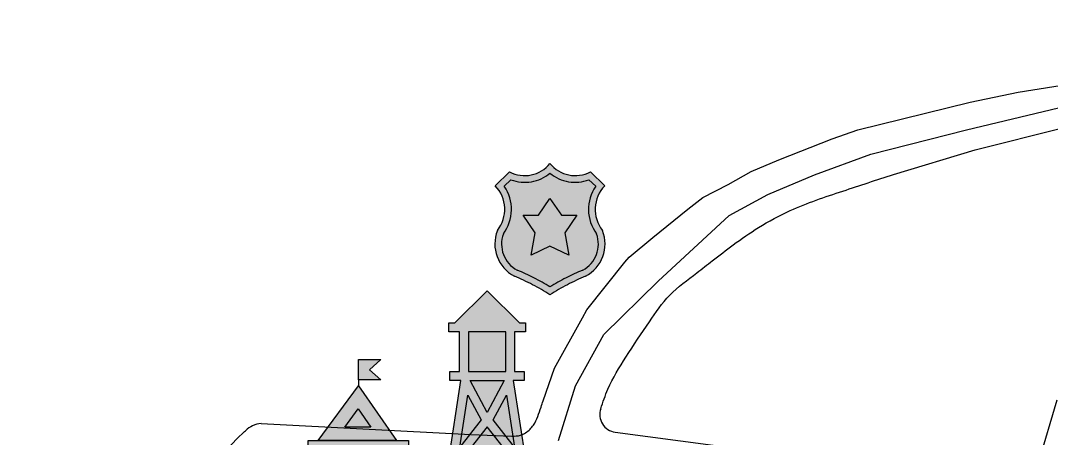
# Model space of a CAD drawing. Header units: metres. Extents: x 125.25 to 127.94, y 109.47 to 110.92.
# Drawn here: x 125.3455 to 125.4898, y 109.8706 to 109.9291 of the extents above; entities that cross this region are included whole.
import ezdxf

# ---------------------------------------------------------------- set-up
doc = ezdxf.new("R2010")
doc.units = ezdxf.units.M
doc.linetypes.add('DASHED2', pattern=[0.375, 0.25, -0.125])
doc.linetypes.add('DASHEDX2', pattern=[38.099999999999994, 25.4, -12.7])
pattern_1 = [(0, (0, 0), (0, 6.985), [5.08, -1.905]), (90, (0, 0), (-6.985, 4.277078946022131e-16), [5.08, -1.905])]
pattern_2 = [(0, (-128.0423180496289, -109.9879307007903), (0, 6.985), [5.08, -1.905]), (90, (-128.0423180496289, -109.9879307007903), (-6.985, 4.277078946022131e-16), [5.08, -1.905])]

# ---------------------------------------------------------------- blocks, each defined once
blk = doc.blocks.new('A$C7F8862DF')
at = {"linetype": 'DASHEDX2', "true_color": 0xf53d00, "transparency": 33554687}
h = blk.add_hatch(dxfattribs=at)
h.set_pattern_fill('ANGLE', color=20)
h.set_pattern_definition(pattern_1)
h.paths.add_polyline_path([(0.0037499999999641, 0.01110162074805032), (0.003749999999996589, 0.01260162074805748), (0.005418250573271166, 0.01260162074805748), (0.004584125286640983, 0.0118516207480468), (0.005418250573271166, 0.01110162074805032)])
h.paths.add_polyline_path([(0.001499999999978741, 0.0007500000000248974), (0.001499999999978741, 0.005805751500375322), (0.006000000000014438, 0.005805751500375322), (0.005999999999957595, 0.0007500000000248974)])
edge = h.paths.add_edge_path()
edge.add_arc((0.00374999999999659, 0.003275437618755428), 0.001236848067962357, 90.00000000000004, 180)
edge.add_line((0.002513151932034233, 0.003275437618755428), (0.002513151932029448, 0.0007500000000201356))
edge.add_line((0.002513151932029448, 0.0007500000000201355), (0.00498684806796373, 0.0007500000000248218))
edge.add_line((0.00498684806796373, 0.0007500000000248218), (0.004986848067958946, 0.003275437618755428))
edge.add_arc((0.003749999999996589, 0.003275437618755427), 0.001236848067962357, 4.017968591707413e-14, 90)
h.paths.add_polyline_path([(0.002727219116451872, 0.007555751500386008), (0.003729008227845009, 0.008917379114293123), (0.004680350670044931, 0.007555751500386008)], flags=16)
h.paths.add_polyline_path([(0.0007499999999822649, 0.006555751500386009), (0.003749999999996589, 0.01063333908372499), (0.006598930273000292, 0.006555751500386009)])
at = {"linetype": 'DASHEDX2', "transparency": 33554687}
h = blk.add_hatch(color=20, dxfattribs=at)
h.dxf.hatch_style = 1
h.paths.add_polyline_path([(0.0007499999999822649, 0.006555751500386009), (0.003749999999996589, 0.01063333908372499), (0.006598930273000292, 0.006555751500386009)])
h.paths.add_polyline_path([(0.002727219116451872, 0.007555751500386008), (0.003729008227845009, 0.008917379114293123), (0.004680350670044931, 0.007555751500386008)], flags=16)
h.paths.add_polyline_path([(0.0037499999999641, 0.01110162074805032), (0.003749999999996589, 0.01260162074805748), (0.005418250573271166, 0.01260162074805748), (0.004584125286640983, 0.0118516207480468), (0.005418250573271166, 0.01110162074805032)])
h.paths.add_polyline_path([(0.001499999999978741, 0.0007500000000248974), (0.001499999999978741, 0.005805751500375322), (0.006000000000014438, 0.005805751500375322), (0.005999999999957595, 0.0007500000000248974)])
edge = h.paths.add_edge_path()
edge.add_arc((0.00374999999999659, 0.003275437618755428), 0.001236848067962357, 90.00000000000004, 180)
edge.add_line((0.002513151932034233, 0.003275437618755428), (0.002513151932029448, 0.0007500000000201356))
edge.add_line((0.002513151932029448, 0.0007500000000201355), (0.00498684806796373, 0.0007500000000248218))
edge.add_line((0.00498684806796373, 0.0007500000000248218), (0.004986848067958946, 0.003275437618755428))
edge.add_arc((0.003749999999996589, 0.003275437618755427), 0.001236848067962357, 4.017968591707413e-14, 90)
h = blk.add_hatch(dxfattribs=at)
h.set_pattern_fill('ANGLE', color=20)
h.set_pattern_definition(pattern_1)
h.paths.add_polyline_path([(0.0037499999999641, 0.01110162074805032), (0.003749999999996589, 0.01260162074805748), (0.005418250573271166, 0.01260162074805748), (0.004584125286640983, 0.0118516207480468), (0.005418250573271166, 0.01110162074805032)])
at = {"linetype": 'DASHEDX2', "true_color": 0xeb7500, "transparency": 33554687}
h = blk.add_hatch(dxfattribs=at)
h.set_pattern_fill('ANGLE', color=30)
h.set_pattern_definition(pattern_1)
h.paths.add_polyline_path([(0.0037499999999641, 0.01110162074805032), (0.003749999999996589, 0.01260162074805748), (0.005418250573271166, 0.01260162074805748), (0.004584125286640983, 0.0118516207480468), (0.005418250573271166, 0.01110162074805032)])
at = {"linetype": 'DASHEDX2', "transparency": 33554687}
h = blk.add_hatch(dxfattribs=at)
h.set_pattern_fill('ANGLE', color=20)
h.set_pattern_definition(pattern_1)
h.paths.add_polyline_path([(0.0037499999999641, 0.01110162074805032), (0.003749999999996589, 0.01260162074805748), (0.005418250573271166, 0.01260162074805748), (0.004584125286640983, 0.0118516207480468), (0.005418250573271166, 0.01110162074805032)])
at = {"linetype": 'DASHEDX2', "true_color": 0xffffff, "transparency": 33554687}
h = blk.add_hatch(dxfattribs=at)
h.set_pattern_fill('ANGLE')
h.set_pattern_definition(pattern_1)
h.paths.add_polyline_path([(0.0007499999999822649, 0.006555751500386009), (0.003749999999996589, 0.01063333908372499), (0.006598930273000292, 0.006555751500386009)])
at = {"linetype": 'DASHEDX2', "transparency": 33554687}
h = blk.add_hatch(dxfattribs=at)
h.set_pattern_fill('ANGLE', color=20)
h.set_pattern_definition(pattern_1)
h.paths.add_polyline_path([(0.0007499999999822649, 0.006555751500386009), (0.003749999999996589, 0.01063333908372499), (0.006598930273000292, 0.006555751500386009)])
h.paths.add_polyline_path([(0.002727219116451872, 0.007555751500386008), (0.003729008227845009, 0.008917379114293123), (0.004680350670044931, 0.007555751500386008)], flags=16)
at = {"linetype": 'DASHEDX2', "true_color": 0xffffff, "transparency": 33554687}
h = blk.add_hatch(dxfattribs=at)
h.set_pattern_fill('ANGLE')
h.set_pattern_definition(pattern_1)
h.paths.add_polyline_path([(0.002727219116451872, 0.007555751500386008), (0.003729008227845009, 0.008917379114293123), (0.004680350670044931, 0.007555751500386008)])
h.paths.add_polyline_path([(0.0007499999999964757, 0.0007500000000533191), (0.000749999999968054, 0.005805751500375322), (-1.4210854715202e-14, 0.005805751500375322), (0, 0.006555751500386009), (0.007499999999993179, 0.006555751500386009), (0.007499999999993179, 0.005805751500375322), (0.006749999999968281, 0.005805751500375322), (0.00674999999993986, 0.0007500000000248974), (0.005999999999957595, 0.0007499999999615132), (0.001499999999978741, 0.0007500000000121076)])
edge = h.paths.add_edge_path(flags=16)
edge.add_arc((0.00374999999999659, 0.003275437618755428), 0.001236848067962357, 90.00000000000004, 180)
edge.add_line((0.002513151932034233, 0.003275437618755428), (0.002513151932029448, 0.0007500000000201356))
edge.add_line((0.002513151932029448, 0.0007500000000201355), (0.00498684806796373, 0.0007500000000248218))
edge.add_line((0.00498684806796373, 0.0007500000000248218), (0.004986848067958946, 0.003275437618755428))
edge.add_arc((0.003749999999996589, 0.003275437618755427), 0.001236848067962357, 4.017968591707413e-14, 90)
h.paths.add_polyline_path([(0.001499999999978741, 0.0007500000000248974), (0.001499999999978741, 0.005805751500375322), (0.006000000000014438, 0.005805751500375322), (0.005999999999957595, 0.0007500000000248974)], flags=16)
h.paths.add_polyline_path([(0, 0), (0, 0.0007500000000106866), (0.007499999999993179, 0.0007500000000248974), (0.007499999999993179, 0)])
h = blk.add_hatch(color=7, dxfattribs=at)
h.dxf.hatch_style = 1
edge = h.paths.add_edge_path()
edge.add_arc((0.00374999999999659, 0.003275437618755428), 0.001236848067962357, 90.00000000000004, 180)
edge.add_line((0.002513151932034233, 0.003275437618755428), (0.002513151932029448, 0.0007500000000201356))
edge.add_line((0.002513151932029448, 0.0007500000000201355), (0.00498684806796373, 0.0007500000000248218))
edge.add_line((0.00498684806796373, 0.0007500000000248218), (0.004986848067958946, 0.003275437618755428))
edge.add_arc((0.003749999999996589, 0.003275437618755427), 0.001236848067962357, 4.017968591707413e-14, 90)
h.paths.add_polyline_path([(0.002727219116451872, 0.007555751500386008), (0.003729008227845009, 0.008917379114293123), (0.004680350670044931, 0.007555751500386008)])
at = {"linetype": 'DASHEDX2', "transparency": 33554687}
h = blk.add_hatch(dxfattribs=at)
h.set_pattern_fill('ANGLE', color=20)
h.set_pattern_definition(pattern_1)
h.paths.add_polyline_path([(0.002727219116451872, 0.007555751500386008), (0.003729008227845009, 0.008917379114293123), (0.004680350670044931, 0.007555751500386008)])
at = {"linetype": 'DASHEDX2', "true_color": 0xffffff, "transparency": 33554687}
h = blk.add_hatch(dxfattribs=at)
h.set_pattern_fill('ANGLE')
h.set_pattern_definition(pattern_1)
h.paths.add_polyline_path([(0.002727219116451872, 0.007555751500386008), (0.003729008227845009, 0.008917379114293123), (0.004680350670044931, 0.007555751500386008)])
h = blk.add_hatch(dxfattribs=at)
h.set_pattern_fill('ANGLE')
h.set_pattern_definition(pattern_1)
h.paths.add_polyline_path([(0.0007499999999964757, 0.0007500000000533191), (0.000749999999968054, 0.005805751500375322), (-1.4210854715202e-14, 0.005805751500375322), (0, 0.006555751500386009), (0.007499999999993179, 0.006555751500386009), (0.007499999999993179, 0.005805751500375322), (0.006749999999968281, 0.005805751500375322), (0.00674999999993986, 0.0007500000000248974), (0.005999999999957595, 0.0007499999999615132), (0.001499999999978741, 0.0007500000000121076)])
h = blk.add_hatch(dxfattribs=at)
h.set_pattern_fill('ANGLE')
h.set_pattern_definition(pattern_1)
edge = h.paths.add_edge_path(flags=16)
edge.add_arc((0.00374999999999659, 0.003275437618755428), 0.001236848067962357, 90.00000000000004, 180)
edge.add_line((0.002513151932034233, 0.003275437618755428), (0.002513151932029448, 0.0007500000000201356))
edge.add_line((0.002513151932029448, 0.0007500000000201355), (0.00498684806796373, 0.0007500000000248218))
edge.add_line((0.00498684806796373, 0.0007500000000248218), (0.004986848067958946, 0.003275437618755428))
edge.add_arc((0.003749999999996589, 0.003275437618755427), 0.001236848067962357, 4.017968591707413e-14, 90)
h.paths.add_polyline_path([(0.0007499999999964757, 0.0007500000000533191), (0.000749999999968054, 0.005805751500375322), (-1.4210854715202e-14, 0.005805751500375322), (0, 0.006555751500386009), (0.007499999999993179, 0.006555751500386009), (0.007499999999993179, 0.005805751500375322), (0.006749999999968281, 0.005805751500375322), (0.00674999999993986, 0.0007500000000248974), (0.005999999999957595, 0.0007499999999615132), (0.001499999999978741, 0.0007500000000121076)])
h.paths.add_polyline_path([(0.001499999999978741, 0.0007500000000248974), (0.001499999999978741, 0.005805751500375322), (0.006000000000014438, 0.005805751500375322), (0.005999999999957595, 0.0007500000000248974)], flags=16)
h.paths.add_polyline_path([(0, 0), (0, 0.0007500000000106866), (0.007499999999993179, 0.0007500000000248974), (0.007499999999993179, 0)])
h = blk.add_hatch(color=7, dxfattribs=at)
h.dxf.hatch_style = 1
h.paths.add_polyline_path([(0.0007499999999964757, 0.0007500000000533191), (0.000749999999968054, 0.005805751500375322), (-1.4210854715202e-14, 0.005805751500375322), (0, 0.006555751500386009), (0.007499999999993179, 0.006555751500386009), (0.007499999999993179, 0.005805751500375322), (0.006749999999968281, 0.005805751500375322), (0.00674999999993986, 0.0007500000000248974), (0.005999999999957595, 0.0007499999999615132), (0.001499999999978741, 0.0007500000000121076)])
h.paths.add_polyline_path([(0, 0), (0, 0.0007500000000106866), (0.007499999999993179, 0.0007500000000248974), (0.007499999999993179, 0)])
h.paths.add_polyline_path([(0.001499999999978741, 0.0007500000000248974), (0.001499999999978741, 0.005805751500375322), (0.006000000000014438, 0.005805751500375322), (0.005999999999957595, 0.0007500000000248974)], flags=16)
h = blk.add_hatch(dxfattribs=at)
h.set_pattern_fill('ANGLE')
h.set_pattern_definition(pattern_1)
h.paths.add_polyline_path([(0, 0), (0, 0.0007500000000106866), (0.007499999999993179, 0.0007500000000248974), (0.007499999999993179, 0)])
edge = h.paths.add_edge_path()
edge.add_arc((0.00374999999999659, 0.003275437618755428), 0.001236848067962357, 90.00000000000004, 180)
edge.add_line((0.002513151932034233, 0.003275437618755428), (0.002513151932029448, 0.0007500000000201356))
edge.add_line((0.002513151932029448, 0.0007500000000201355), (0.00498684806796373, 0.0007500000000248218))
edge.add_line((0.00498684806796373, 0.0007500000000248218), (0.004986848067958946, 0.003275437618755428))
edge.add_arc((0.003749999999996589, 0.003275437618755427), 0.001236848067962357, 4.017968591707413e-14, 90)
edge = h.paths.add_edge_path()
edge.add_line((0.001499999999978741, 0.005805751500375322), (0.006000000000014438, 0.005805751500375322))
at = {"linetype": 'DASHEDX2', "transparency": 33554687}
h = blk.add_hatch(dxfattribs=at)
h.set_pattern_fill('ANGLE', color=20)
h.set_pattern_definition(pattern_1)
h.paths.add_polyline_path([(0.001499999999978741, 0.0007500000000248974), (0.001499999999978741, 0.005805751500375322), (0.006000000000014438, 0.005805751500375322), (0.005999999999957595, 0.0007500000000248974)])
at = {"linetype": 'DASHEDX2', "true_color": 0xeb7500, "transparency": 33554687}
h = blk.add_hatch(dxfattribs=at)
h.set_pattern_fill('ANGLE', color=30)
h.set_pattern_definition(pattern_1)
h.paths.add_polyline_path([(0.001499999999978741, 0.0007500000000248974), (0.001499999999978741, 0.005805751500375322), (0.006000000000014438, 0.005805751500375322), (0.005999999999957595, 0.0007500000000248974)])
at = {"linetype": 'DASHEDX2', "transparency": 33554687}
h = blk.add_hatch(dxfattribs=at)
h.set_pattern_fill('ANGLE', color=20)
h.set_pattern_definition(pattern_1)
h.paths.add_polyline_path([(0.001499999999978741, 0.0007500000000248974), (0.001499999999978741, 0.005805751500375322), (0.006000000000014438, 0.005805751500375322), (0.005999999999957595, 0.0007500000000248974)])
edge = h.paths.add_edge_path()
edge.add_arc((0.00374999999999659, 0.003275437618755428), 0.001236848067962357, 90.00000000000004, 180)
edge.add_line((0.002513151932034233, 0.003275437618755428), (0.002513151932029448, 0.0007500000000201356))
edge.add_line((0.002513151932029448, 0.0007500000000201355), (0.00498684806796373, 0.0007500000000248218))
edge.add_line((0.00498684806796373, 0.0007500000000248218), (0.004986848067958946, 0.003275437618755428))
edge.add_arc((0.003749999999996589, 0.003275437618755427), 0.001236848067962357, 4.017968591707413e-14, 90)
at = {"color": 18, "linetype": 'DASHEDX2', "true_color": 0x000000}
blk.add_line((0.0037499999999641, 0.01110162074805032), (0.003749999999996589, 0.01063333908372499), dxfattribs=at)
at = {"color": 18, "true_color": 0x000000}
for points in [[(0.0037499999999641, 0.01110162074805032), (0.003749999999996589, 0.01260162074805748), (0.005418250573271166, 0.01260162074805748), (0.004584125286640983, 0.0118516207480468), (0.005418250573271166, 0.01110162074805032)], [(0.0007499999999822649, 0.006555751500386009), (0.003749999999996589, 0.01063333908372499), (0.006598930273000292, 0.006555751500386009)], [(0.002727219116451872, 0.007555751500386008), (0.003729008227845009, 0.008917379114293123), (0.004680350670044931, 0.007555751500386008)], [(0.0007499999999964757, 0.0007500000000533191), (0.000749999999968054, 0.005805751500375322), (-1.4210854715202e-14, 0.005805751500375322), (0, 0.006555751500386009), (0.007499999999993179, 0.006555751500386009), (0.007499999999993179, 0.005805751500375322), (0.006749999999968281, 0.005805751500375322), (0.00674999999993986, 0.0007500000000248974), (0.005999999999957595, 0.0007499999999615132), (0.001499999999978741, 0.0007500000000121076)], [(0.001499999999978741, 0.0007500000000248974), (0.001499999999978741, 0.005805751500375322), (0.006000000000014438, 0.005805751500375322), (0.005999999999957595, 0.0007500000000248974)], [(0, 0), (0, 0.0007500000000106866), (0.007499999999993179, 0.0007500000000248974), (0.007499999999993179, 0)]]:
    blk.add_lwpolyline(points, close=True, dxfattribs=at)
at = {"color": 18, "linetype": 'DASHEDX2', "true_color": 0x000000}
blk.add_lwpolyline([(0.003749999999996589, 0.004512285686717785, 0.4142135623730948), (0.002513151932034233, 0.003275437618755428), (0.002513151932029448, 0.0007500000000201355), (0.00498684806796373, 0.0007500000000248218), (0.004986848067958946, 0.003275437618755428, 0.4142135623730948)], format="xyb", close=True, dxfattribs=at)
blk = doc.blocks.new('A$C56430FAB')
at = {"linetype": 'DASHEDX2', "transparency": 33554687}
h = blk.add_hatch(dxfattribs=at)
h.set_pattern_fill('ANGLE', color=5)
h.set_pattern_definition(pattern_1)
h.paths.add_polyline_path([(0.002015567296098197, 0.04025865858996269), (0.01104399745372575, 0.04926702189254684), (0.02007242761135104, 0.04025865858996495), (0.0217756102971407, 0.04025865858996269), (0.0217756102971407, 0.03775865858996497), (0.01874633777660506, 0.03775865858997918), (0.01874633777663348, 0.02669373815201936), (0.02145790485008092, 0.02669373815201936), (0.02145790485008092, 0.02414622878869466), (0.01836426736861085, 0.02414622878869466), (0.0220879949074515, 0), (0.01955844148631058, 0), (0.01909651249991384, 0.002995343476001722), (0.01104399745372575, 0.002995343476015933), (0.002991482407546304, 0.002995343476001718), (0.002529553421140918, 0), (0, 0), (0.003723727538840649, 0.02414622878869466), (0.0006300900573705803, 0.02414622878869466), (0.0006300900573705803, 0.02669373815201936), (0.003341657130818021, 0.02669373815201936), (0.003341657130846442, 0.03775865858996898), (0.0003123846103108008, 0.03775865858996497), (0.0003123846103108008, 0.04025865858996269)])
h = blk.add_hatch(dxfattribs=at)
h.set_pattern_fill('ANGLE', color=5)
h.set_pattern_definition(pattern_1)
h.paths.add_polyline_path([(0.002015567296098197, 0.04025865858996269), (0.01104399745372575, 0.04926702189254684), (0.02007242761135104, 0.04025865858996495), (0.0217756102971407, 0.04025865858996269), (0.0217756102971407, 0.03775865858996497), (0.01874633777660506, 0.03775865858997918), (0.01874633777663348, 0.02669373815201936), (0.02145790485008092, 0.02669373815201936), (0.02145790485008092, 0.02414622878869466), (0.01836426736861085, 0.02414622878869466), (0.0220879949074515, 0), (0.01955844148631058, 0), (0.01909651249991384, 0.002995343476001722), (0.01104399745372575, 0.002995343476015933), (0.002991482407546304, 0.002995343476001718), (0.002529553421140918, 0), (0, 0), (0.003723727538840649, 0.02414622878869466), (0.0006300900573705803, 0.02414622878869466), (0.0006300900573705803, 0.02669373815201936), (0.003341657130818021, 0.02669373815201936), (0.003341657130846442, 0.03775865858996898), (0.0003123846103108008, 0.03775865858996497), (0.0003123846103108008, 0.04025865858996269)])
h.paths.add_polyline_path([(0.005841657130815747, 0.02669373815201936), (0.01104399745372575, 0.02669373815201936), (0.01624633777663576, 0.02669373815201936), (0.01624633777663575, 0.03775865858997229), (0.01104399745372575, 0.03775865858997918), (0.00584165713081575, 0.03775865858997229)], flags=16)
h.paths.add_polyline_path([(0.01646811103091956, 0.02003901344290485), (0.01871097325366122, 0.005495343475985237), (0.01273238490196604, 0.01307653299075184)], flags=16)
h.paths.add_polyline_path([(0.006560870465686078, 0.005495343475997039), (0.01104399745372575, 0.005495343476013659), (0.01552712444177473, 0.005495343475985237), (0.01104399745372575, 0.01118020306418543)], flags=16)
h.paths.add_polyline_path([(0.00337702165380121, 0.005495343475999098), (0.005619883876505583, 0.020039013442954), (0.00935561000548546, 0.01307653299075184)], flags=16)
h.paths.add_polyline_path([(0.01583471394746994, 0.02414622878869466), (0.01104399745372575, 0.01521750414759993), (0.006253280959981566, 0.02414622878869466), (0.01104399745372575, 0.02414622878869466)], flags=16)
h = blk.add_hatch(color=5, dxfattribs=at)
h.dxf.hatch_style = 1
h.paths.add_polyline_path([(0.002015567296098197, 0.04025865858996269), (0.01104399745372575, 0.04926702189254684), (0.02007242761135104, 0.04025865858996495), (0.0217756102971407, 0.04025865858996269), (0.0217756102971407, 0.03775865858996497), (0.01874633777660506, 0.03775865858997918), (0.01874633777663348, 0.02669373815201936), (0.02145790485008092, 0.02669373815201936), (0.02145790485008092, 0.02414622878869466), (0.01836426736861085, 0.02414622878869466), (0.0220879949074515, 0), (0.01955844148631058, 0), (0.01909651249991384, 0.002995343476001722), (0.01104399745372575, 0.002995343476015933), (0.002991482407546304, 0.002995343476001718), (0.002529553421140918, 0), (0, 0), (0.003723727538840649, 0.02414622878869466), (0.0006300900573705803, 0.02414622878869466), (0.0006300900573705803, 0.02669373815201936), (0.003341657130818021, 0.02669373815201936), (0.003341657130846442, 0.03775865858996898), (0.0003123846103108008, 0.03775865858996497), (0.0003123846103108008, 0.04025865858996269)])
h.paths.add_polyline_path([(0.005841657130815747, 0.02669373815201936), (0.01104399745372575, 0.02669373815201936), (0.01624633777663576, 0.02669373815201936), (0.01624633777663575, 0.03775865858997229), (0.01104399745372575, 0.03775865858997918), (0.00584165713081575, 0.03775865858997229)], flags=16)
h.paths.add_polyline_path([(0.01646811103091956, 0.02003901344290485), (0.01871097325366122, 0.005495343475985237), (0.01273238490196604, 0.01307653299075184)], flags=16)
h.paths.add_polyline_path([(0.006560870465686078, 0.005495343475997039), (0.01104399745372575, 0.005495343476013659), (0.01552712444177473, 0.005495343475985237), (0.01104399745372575, 0.01118020306418543)], flags=16)
h.paths.add_polyline_path([(0.00337702165380121, 0.005495343475999098), (0.005619883876505583, 0.020039013442954), (0.00935561000548546, 0.01307653299075184)], flags=16)
h.paths.add_polyline_path([(0.01583471394746994, 0.02414622878869466), (0.01104399745372575, 0.01521750414759993), (0.006253280959981566, 0.02414622878869466), (0.01104399745372575, 0.02414622878869466)], flags=16)
at = {"linetype": 'DASHEDX2', "true_color": 0xffffff, "transparency": 33554687}
h = blk.add_hatch(dxfattribs=at)
h.set_pattern_fill('ANGLE')
h.set_pattern_definition(pattern_1)
h.paths.add_polyline_path([(0.005841657130815747, 0.02669373815201936), (0.01104399745372575, 0.02669373815201936), (0.01624633777663576, 0.02669373815201936), (0.01624633777663575, 0.03775865858997229), (0.01104399745372575, 0.03775865858997918), (0.00584165713081575, 0.03775865858997229)])
h.paths.add_polyline_path([(0.01646811103091956, 0.02003901344290485), (0.01871097325366122, 0.005495343475985237), (0.01273238490196604, 0.01307653299075184)])
h.paths.add_polyline_path([(0.006560870465686078, 0.005495343475997039), (0.01104399745372575, 0.005495343476013659), (0.01552712444177473, 0.005495343475985237), (0.01104399745372575, 0.01118020306418543)])
h.paths.add_polyline_path([(0.00337702165380121, 0.005495343475999098), (0.005619883876505583, 0.020039013442954), (0.00935561000548546, 0.01307653299075184)])
h.paths.add_polyline_path([(0.01583471394746994, 0.02414622878869466), (0.01104399745372575, 0.01521750414759993), (0.006253280959981566, 0.02414622878869466), (0.01104399745372575, 0.02414622878869466)])
h = blk.add_hatch(dxfattribs=at)
h.set_pattern_fill('ANGLE')
h.set_pattern_definition(pattern_1)
h.paths.add_polyline_path([(0.005841657130815747, 0.02669373815201936), (0.01104399745372575, 0.02669373815201936), (0.01624633777663576, 0.02669373815201936), (0.01624633777663575, 0.03775865858997229), (0.01104399745372575, 0.03775865858997918), (0.00584165713081575, 0.03775865858997229)])
h.paths.add_polyline_path([(0.01646811103091956, 0.02003901344290485), (0.01871097325366122, 0.005495343475985237), (0.01273238490196604, 0.01307653299075184)])
h.paths.add_polyline_path([(0.006560870465686078, 0.005495343475997039), (0.01104399745372575, 0.005495343476013659), (0.01552712444177473, 0.005495343475985237), (0.01104399745372575, 0.01118020306418543)])
h.paths.add_polyline_path([(0.00337702165380121, 0.005495343475999098), (0.005619883876505583, 0.020039013442954), (0.00935561000548546, 0.01307653299075184)])
h.paths.add_polyline_path([(0.01583471394746994, 0.02414622878869466), (0.01104399745372575, 0.01521750414759993), (0.006253280959981566, 0.02414622878869466), (0.01104399745372575, 0.02414622878869466)])
h = blk.add_hatch(color=7, dxfattribs=at)
h.dxf.hatch_style = 1
h.paths.add_polyline_path([(0.005841657130815747, 0.02669373815201936), (0.01104399745372575, 0.02669373815201936), (0.01624633777663576, 0.02669373815201936), (0.01624633777663575, 0.03775865858997229), (0.01104399745372575, 0.03775865858997918), (0.00584165713081575, 0.03775865858997229)])
h.paths.add_polyline_path([(0.01646811103091956, 0.02003901344290485), (0.01871097325366122, 0.005495343475985237), (0.01273238490196604, 0.01307653299075184)])
h.paths.add_polyline_path([(0.006560870465686078, 0.005495343475997039), (0.01104399745372575, 0.005495343476013659), (0.01552712444177473, 0.005495343475985237), (0.01104399745372575, 0.01118020306418543)])
h.paths.add_polyline_path([(0.00337702165380121, 0.005495343475999098), (0.005619883876505583, 0.020039013442954), (0.00935561000548546, 0.01307653299075184)])
h.paths.add_polyline_path([(0.01583471394746994, 0.02414622878869466), (0.01104399745372575, 0.01521750414759993), (0.006253280959981566, 0.02414622878869466), (0.01104399745372575, 0.02414622878869466)])
at = {"color": 18, "linetype": 'DASHEDX2', "true_color": 0x000000}
for points in [[(0.002015567296098197, 0.04025865858996269), (0.01104399745372575, 0.04926702189254684), (0.02007242761135104, 0.04025865858996495), (0.0217756102971407, 0.04025865858996269), (0.0217756102971407, 0.03775865858996497), (0.01874633777660506, 0.03775865858997918), (0.01874633777663348, 0.02669373815201936), (0.02145790485008092, 0.02669373815201936), (0.02145790485008092, 0.02414622878869466), (0.01836426736861085, 0.02414622878869466), (0.0220879949074515, 0), (0.01955844148631058, 0), (0.01909651249991384, 0.002995343476001722), (0.01104399745372575, 0.002995343476015933), (0.002991482407546304, 0.002995343476001718), (0.002529553421140918, 0), (0, 0), (0.003723727538840649, 0.02414622878869466), (0.0006300900573705803, 0.02414622878869466), (0.0006300900573705803, 0.02669373815201936), (0.003341657130818021, 0.02669373815201936), (0.003341657130846442, 0.03775865858996898), (0.0003123846103108008, 0.03775865858996497), (0.0003123846103108008, 0.04025865858996269)], [(0.005841657130815747, 0.02669373815201936), (0.01104399745372575, 0.02669373815201936), (0.01624633777663576, 0.02669373815201936), (0.01624633777663575, 0.03775865858997229), (0.01104399745372575, 0.03775865858997918), (0.00584165713081575, 0.03775865858997229)], [(0.01583471394746994, 0.02414622878869466), (0.01104399745372575, 0.01521750414759993), (0.006253280959981566, 0.02414622878869466), (0.01104399745372575, 0.02414622878869466)], [(0.00337702165380121, 0.005495343475999098), (0.005619883876505583, 0.020039013442954), (0.00935561000548546, 0.01307653299075184)], [(0.01646811103091956, 0.02003901344290485), (0.01871097325365243, 0.005495343475985237), (0.01871097325366122, 0.005495343475985237), (0.01273238490196604, 0.01307653299075184)], [(0.006560870465686078, 0.005495343475997039), (0.01104399745372575, 0.005495343476013659), (0.01552712444177473, 0.005495343475985237), (0.01104399745372575, 0.01118020306418543)]]:
    blk.add_lwpolyline(points, close=True, dxfattribs=at)
blk = doc.blocks.new('A$C6D4D40FA')
at = {"linetype": 'DASHEDX2', "true_color": 0x000000, "transparency": 33554687}
h = blk.add_hatch(dxfattribs=at)
h.set_pattern_fill('ANGLE', color=18)
h.set_pattern_definition(pattern_1)
edge = h.paths.add_edge_path()
edge.add_arc((0.0111702626784692, 0.05651646010767983), 0.01203900365993764, 241.84390929918442, 321.461919638302, ccw=False)
edge.add_line((0.005489355071546242, 0.04590208787539041), (0.0001382701620400439, 0.04068133168566135))
edge.add_arc((-0.008983421675310138, 0.03185737990505711), 0.01269123268252575, -38.28094466255288, 44.04948053276331, ccw=False)
edge.add_arc((0.01355931804024689, 0.01893521627134152), 0.01355971261241095, 158.0903931504418, 242.5068763699244)
edge.add_arc((-0.0259802396118242, -0.07335222524231123), 0.08688536257286007, 57.59075508718672, 67.47841812669998, ccw=False)
edge.add_arc((0.06715444369090832, -0.07335222524231123), 0.08688536257286007, 112.5215818733, 122.4092449128133, ccw=False)
edge.add_arc((0.02761488603883723, 0.01893521627134152), 0.01355971261241095, 297.4931236300757, 381.9096068495582)
edge.add_arc((0.05015762575439426, 0.03185737990505711), 0.01269123268252575, 135.9505194672367, 218.280944662553, ccw=False)
edge.add_line((0.04103593391704408, 0.04068133168566135), (0.03568484900753788, 0.04590208787539041))
edge.add_arc((0.03000394140061492, 0.05651646010767983), 0.01203900365993764, 218.538080361698, 298.1560907008156, ccw=False)
h = blk.add_hatch(dxfattribs=at)
h.set_pattern_fill('ANGLE', color=18)
h.set_pattern_definition(pattern_1)
edge = h.paths.add_edge_path(flags=16)
edge.add_arc((0.01117026267849055, 0.05651646010767047), 0.01453900365991684, 249.23201427472668, 310.3680361022112, ccw=False)
edge.add_line((0.006014956332819565, 0.04292214350456902), (0.003518833811824607, 0.04048681546881028))
edge.add_arc((-0.008983421675311583, 0.03185737990504351), 0.01519123268253204, -36.79483663115002, 34.61461385876498, ccw=False)
edge.add_arc((0.01355931806438329, 0.01893521620807422), 0.01105971256789891, 159.775410179667, 241.9771746281703)
edge.add_arc((-0.02598023968845019, -0.07335222520333093), 0.08938536257951002, 58.60247302729181, 67.40481105756407, ccw=False)
edge.add_arc((0.06715444368985443, -0.07335222524277976), 0.08938536257289108, 112.5951888763378, 121.39752691721961, ccw=False)
edge.add_arc((0.02761488603484388, 0.01893521626091458), 0.01105971261975169, 298.0228252284066, 380.2245879563536)
edge.add_arc((0.05015762575447965, 0.03185737990063937), 0.01519123268509485, 145.3853861277885, 216.7948378600259, ccw=False)
edge.add_line((0.03765537026725951, 0.04048681546879607), (0.03515924774626455, 0.04292214350455481))
edge.add_arc((0.03000394138441131, 0.0565164601104579), 0.01453900366827442, 229.6319638760054, 290.76798578098635, ccw=False)
edge = h.paths.add_edge_path()
edge.add_arc((0.0111702626784692, 0.05651646010767983), 0.01203900365993764, 241.84390929918442, 321.461919638302, ccw=False)
edge.add_line((0.005489355071546242, 0.04590208787539041), (0.0001382701620400439, 0.04068133168566135))
edge.add_arc((-0.008983421675310138, 0.03185737990505711), 0.01269123268252575, -38.28094466255288, 44.04948053276331, ccw=False)
edge.add_arc((0.01355931804024689, 0.01893521627134152), 0.01355971261241095, 158.0903931504418, 242.5068763699244)
edge.add_arc((-0.0259802396118242, -0.07335222524231123), 0.08688536257286007, 57.59075508718672, 67.47841812669998, ccw=False)
edge.add_arc((0.06715444369090832, -0.07335222524231123), 0.08688536257286007, 112.5215818733, 122.4092449128133, ccw=False)
edge.add_arc((0.02761488603883723, 0.01893521627134152), 0.01355971261241095, 297.4931236300757, 381.9096068495582)
edge.add_arc((0.05015762575439426, 0.03185737990505711), 0.01269123268252575, 135.9505194672367, 218.280944662553, ccw=False)
edge.add_line((0.04103593391704408, 0.04068133168566135), (0.03568484900753788, 0.04590208787539041))
edge.add_arc((0.03000394140061492, 0.05651646010767983), 0.01203900365993764, 218.538080361698, 298.1560907008156, ccw=False)
h = blk.add_hatch(dxfattribs=at)
h.set_pattern_fill('ANGLE', color=18)
h.set_pattern_definition(pattern_1)
edge = h.paths.add_edge_path()
edge.add_arc((0.0111702626784692, 0.05651646010767983), 0.01203900365993764, 241.84390929918442, 321.461919638302, ccw=False)
edge.add_line((0.005489355071546242, 0.04590208787539041), (0.0001382701620400439, 0.04068133168566135))
edge.add_arc((-0.008983421675310138, 0.03185737990505711), 0.01269123268252575, -38.28094466255288, 44.04948053276331, ccw=False)
edge.add_arc((0.01355931804024689, 0.01893521627134152), 0.01355971261241095, 158.0903931504418, 242.5068763699244)
edge.add_arc((-0.0259802396118242, -0.07335222524231123), 0.08688536257286007, 57.59075508718672, 67.47841812669998, ccw=False)
edge.add_arc((0.06715444369090832, -0.07335222524231123), 0.08688536257286007, 112.5215818733, 122.4092449128133, ccw=False)
edge.add_arc((0.02761488603883723, 0.01893521627134152), 0.01355971261241095, 297.4931236300757, 381.9096068495582)
edge.add_arc((0.05015762575439426, 0.03185737990505711), 0.01269123268252575, 135.9505194672367, 218.280944662553, ccw=False)
edge.add_line((0.04103593391704408, 0.04068133168566135), (0.03568484900753788, 0.04590208787539041))
edge.add_arc((0.03000394140061492, 0.05651646010767983), 0.01203900365993764, 218.538080361698, 298.1560907008156, ccw=False)
edge = h.paths.add_edge_path(flags=16)
edge.add_arc((0.01117026267849055, 0.05651646010767047), 0.01453900365991684, 249.23201427472668, 310.3680361022112, ccw=False)
edge.add_line((0.006014956332819565, 0.04292214350456902), (0.003518833811824607, 0.04048681546881028))
edge.add_arc((-0.008983421675311583, 0.03185737990504351), 0.01519123268253204, -36.79483663115002, 34.61461385876498, ccw=False)
edge.add_arc((0.01355931806438329, 0.01893521620807422), 0.01105971256789891, 159.775410179667, 241.9771746281703)
edge.add_arc((-0.02598023968845019, -0.07335222520333093), 0.08938536257951002, 58.60247302729181, 67.40481105756407, ccw=False)
edge.add_arc((0.06715444368985443, -0.07335222524277976), 0.08938536257289108, 112.5951888763378, 121.39752691721961, ccw=False)
edge.add_arc((0.02761488603484388, 0.01893521626091458), 0.01105971261975169, 298.0228252284066, 380.2245879563536)
edge.add_arc((0.05015762575447965, 0.03185737990063937), 0.01519123268509485, 145.3853861277885, 216.7948378600259, ccw=False)
edge.add_line((0.03765537026725951, 0.04048681546879607), (0.03515924774626455, 0.04292214350455481))
edge.add_arc((0.03000394138441131, 0.0565164601104579), 0.01453900366827442, 229.6319638760054, 290.76798578098635, ccw=False)
at = {"linetype": 'DASHEDX2', "transparency": 33554687}
h = blk.add_hatch(color=7, dxfattribs=at)
h.dxf.hatch_style = 1
edge = h.paths.add_edge_path()
edge.add_arc((0.0111702626784692, 0.05651646010767983), 0.01203900365993764, 241.84390929918442, 321.461919638302, ccw=False)
edge.add_line((0.005489355071546242, 0.04590208787539041), (0.0001382701620400439, 0.04068133168566135))
edge.add_arc((-0.008983421675310138, 0.03185737990505711), 0.01269123268252575, -38.28094466255288, 44.04948053276331, ccw=False)
edge.add_arc((0.01355931804024689, 0.01893521627134152), 0.01355971261241095, 158.0903931504418, 242.5068763699244)
edge.add_arc((-0.0259802396118242, -0.07335222524231123), 0.08688536257286007, 57.59075508718672, 67.47841812669998, ccw=False)
edge.add_arc((0.06715444369090832, -0.07335222524231123), 0.08688536257286007, 112.5215818733, 122.4092449128133, ccw=False)
edge.add_arc((0.02761488603883723, 0.01893521627134152), 0.01355971261241095, 297.4931236300757, 381.9096068495582)
edge.add_arc((0.05015762575439426, 0.03185737990505711), 0.01269123268252575, 135.9505194672367, 218.280944662553, ccw=False)
edge.add_line((0.04103593391704408, 0.04068133168566135), (0.03568484900753788, 0.04590208787539041))
edge.add_arc((0.03000394140061492, 0.05651646010767983), 0.01203900365993764, 218.538080361698, 298.1560907008156, ccw=False)
h.paths.add_polyline_path([(0.0249086175055595, 0.02973034047899148), (0.03063407355958248, 0.02973034047899148), (0.02612255680384123, 0.0230711520213589), (0.02761413524274303, 0.01483187814368137), (0.02058710203954206, 0.01814415037563322), (0.01356006883634109, 0.01483187814368137), (0.01505164727524289, 0.0230711520213589), (0.01054013051950164, 0.02973034047899148), (0.01626558657352462, 0.02973034047899148), (0.02058710203954206, 0.03592752747701411)], flags=0)
edge = h.paths.add_edge_path(flags=16)
edge.add_arc((0.01117026267849055, 0.05651646010767047), 0.01453900365991684, 249.23201427472668, 310.3680361022112, ccw=False)
edge.add_line((0.006014956332819565, 0.04292214350456902), (0.003518833811824607, 0.04048681546881028))
edge.add_arc((-0.008983421675311583, 0.03185737990504351), 0.01519123268253204, -36.79483663115002, 34.61461385876498, ccw=False)
edge.add_arc((0.01355931806438329, 0.01893521620807422), 0.01105971256789891, 159.775410179667, 241.9771746281703)
edge.add_arc((-0.02598023968845019, -0.07335222520333093), 0.08938536257951002, 58.60247302729181, 67.40481105756407, ccw=False)
edge.add_arc((0.06715444368985443, -0.07335222524277976), 0.08938536257289108, 112.5951888763378, 121.39752691721961, ccw=False)
edge.add_arc((0.02761488603484388, 0.01893521626091458), 0.01105971261975169, 298.0228252284066, 380.2245879563536)
edge.add_arc((0.05015762575447965, 0.03185737990063937), 0.01519123268509485, 145.3853861277885, 216.7948378600259, ccw=False)
edge.add_line((0.03765537026725951, 0.04048681546879607), (0.03515924774626455, 0.04292214350455481))
edge.add_arc((0.03000394138441131, 0.0565164601104579), 0.01453900366827442, 229.6319638760054, 290.76798578098635, ccw=False)
h = blk.add_hatch(dxfattribs=at)
h.set_pattern_fill('ANGLE', color=5)
h.set_pattern_definition(pattern_2)
edge = h.paths.add_edge_path()
edge.add_arc((0.01117026267849055, 0.05651646010767047), 0.01453900365991684, 249.23201427472668, 310.3680361022112, ccw=False)
edge.add_line((0.006014956332819565, 0.04292214350456902), (0.003518833811824607, 0.04048681546881028))
edge.add_arc((-0.008983421675311583, 0.03185737990504351), 0.01519123268253204, -36.79483663115002, 34.61461385876498, ccw=False)
edge.add_arc((0.01355931806438329, 0.01893521620807422), 0.01105971256789891, 159.775410179667, 241.9771746281703)
edge.add_arc((-0.02598023968845019, -0.07335222520333093), 0.08938536257951002, 58.60247302729181, 67.40481105756407, ccw=False)
edge.add_arc((0.06715444368985443, -0.07335222524277976), 0.08938536257289108, 112.5951888763378, 121.39752691721961, ccw=False)
edge.add_arc((0.02761488603484388, 0.01893521626091458), 0.01105971261975169, 298.0228252284066, 380.2245879563536)
edge.add_arc((0.05015762575447965, 0.03185737990063937), 0.01519123268509485, 145.3853861277885, 216.7948378600259, ccw=False)
edge.add_line((0.03765537026725951, 0.04048681546879607), (0.03515924774626455, 0.04292214350455481))
edge.add_arc((0.03000394138441131, 0.0565164601104579), 0.01453900366827442, 229.6319638760054, 290.76798578098635, ccw=False)
h = blk.add_hatch(dxfattribs=at)
h.set_pattern_fill('ANGLE', color=5)
h.set_pattern_definition(pattern_1)
edge = h.paths.add_edge_path()
edge.add_arc((0.01117026267849055, 0.05651646010767047), 0.01453900365991684, 249.23201427472668, 310.3680361022112, ccw=False)
edge.add_line((0.006014956332819565, 0.04292214350456902), (0.003518833811824607, 0.04048681546881028))
edge.add_arc((-0.008983421675311583, 0.03185737990504351), 0.01519123268253204, -36.79483663115002, 34.61461385876498, ccw=False)
edge.add_arc((0.01355931806438329, 0.01893521620807422), 0.01105971256789891, 159.775410179667, 241.9771746281703)
edge.add_arc((-0.02598023968845019, -0.07335222520333093), 0.08938536257951002, 58.60247302729181, 67.40481105756407, ccw=False)
edge.add_arc((0.06715444368985443, -0.07335222524277976), 0.08938536257289108, 112.5951888763378, 121.39752691721961, ccw=False)
edge.add_arc((0.02761488603484388, 0.01893521626091458), 0.01105971261975169, 298.0228252284066, 380.2245879563536)
edge.add_arc((0.05015762575447965, 0.03185737990063937), 0.01519123268509485, 145.3853861277885, 216.7948378600259, ccw=False)
edge.add_line((0.03765537026725951, 0.04048681546879607), (0.03515924774626455, 0.04292214350455481))
edge.add_arc((0.03000394138441131, 0.0565164601104579), 0.01453900366827442, 229.6319638760054, 290.76798578098635, ccw=False)
h = blk.add_hatch(dxfattribs=at)
h.set_pattern_fill('ANGLE', color=5)
h.set_pattern_definition(pattern_1)
edge = h.paths.add_edge_path()
edge.add_arc((0.01117026267849055, 0.05651646010767047), 0.01453900365991684, 249.23201427472668, 310.3680361022112, ccw=False)
edge.add_line((0.006014956332819565, 0.04292214350456902), (0.003518833811824607, 0.04048681546881028))
edge.add_arc((-0.008983421675311583, 0.03185737990504351), 0.01519123268253204, -36.79483663115002, 34.61461385876498, ccw=False)
edge.add_arc((0.01355931806438329, 0.01893521620807422), 0.01105971256789891, 159.775410179667, 241.9771746281703)
edge.add_arc((-0.02598023968845019, -0.07335222520333093), 0.08938536257951002, 58.60247302729181, 67.40481105756407, ccw=False)
edge.add_arc((0.06715444368985443, -0.07335222524277976), 0.08938536257289108, 112.5951888763378, 121.39752691721961, ccw=False)
edge.add_arc((0.02761488603484388, 0.01893521626091458), 0.01105971261975169, 298.0228252284066, 380.2245879563536)
edge.add_arc((0.05015762575447965, 0.03185737990063937), 0.01519123268509485, 145.3853861277885, 216.7948378600259, ccw=False)
edge.add_line((0.03765537026725951, 0.04048681546879607), (0.03515924774626455, 0.04292214350455481))
edge.add_arc((0.03000394138441131, 0.0565164601104579), 0.01453900366827442, 229.6319638760054, 290.76798578098635, ccw=False)
h = blk.add_hatch(dxfattribs=at)
h.set_pattern_fill('ANGLE', color=5)
h.set_pattern_definition(pattern_1)
edge = h.paths.add_edge_path()
edge.add_arc((0.01117026267849055, 0.05651646010767047), 0.01453900365991684, 249.23201427472668, 310.3680361022112, ccw=False)
edge.add_line((0.006014956332819565, 0.04292214350456902), (0.003518833811824607, 0.04048681546881028))
edge.add_arc((-0.008983421675311583, 0.03185737990504351), 0.01519123268253204, -36.79483663115002, 34.61461385876498, ccw=False)
edge.add_arc((0.01355931806438329, 0.01893521620807422), 0.01105971256789891, 159.775410179667, 241.9771746281703)
edge.add_arc((-0.02598023968845019, -0.07335222520333093), 0.08938536257951002, 58.60247302729181, 67.40481105756407, ccw=False)
edge.add_arc((0.06715444368985443, -0.07335222524277976), 0.08938536257289108, 112.5951888763378, 121.39752691721961, ccw=False)
edge.add_arc((0.02761488603484388, 0.01893521626091458), 0.01105971261975169, 298.0228252284066, 380.2245879563536)
edge.add_arc((0.05015762575447965, 0.03185737990063937), 0.01519123268509485, 145.3853861277885, 216.7948378600259, ccw=False)
edge.add_line((0.03765537026725951, 0.04048681546879607), (0.03515924774626455, 0.04292214350455481))
edge.add_arc((0.03000394138441131, 0.0565164601104579), 0.01453900366827442, 229.6319638760054, 290.76798578098635, ccw=False)
h = blk.add_hatch(color=5, dxfattribs=at)
h.dxf.hatch_style = 1
edge = h.paths.add_edge_path()
edge.add_arc((0.01117026267849055, 0.05651646010767047), 0.01453900365991684, 249.23201427472668, 310.3680361022112, ccw=False)
edge.add_line((0.006014956332819565, 0.04292214350456902), (0.003518833811824607, 0.04048681546881028))
edge.add_arc((-0.008983421675311583, 0.03185737990504351), 0.01519123268253204, -36.79483663115002, 34.61461385876498, ccw=False)
edge.add_arc((0.01355931806438329, 0.01893521620807422), 0.01105971256789891, 159.775410179667, 241.9771746281703)
edge.add_arc((-0.02598023968845019, -0.07335222520333093), 0.08938536257951002, 58.60247302729181, 67.40481105756407, ccw=False)
edge.add_arc((0.06715444368985443, -0.07335222524277976), 0.08938536257289108, 112.5951888763378, 121.39752691721961, ccw=False)
edge.add_arc((0.02761488603484388, 0.01893521626091458), 0.01105971261975169, 298.0228252284066, 380.2245879563536)
edge.add_arc((0.05015762575447965, 0.03185737990063937), 0.01519123268509485, 145.3853861277885, 216.7948378600259, ccw=False)
edge.add_line((0.03765537026725951, 0.04048681546879607), (0.03515924774626455, 0.04292214350455481))
edge.add_arc((0.03000394138441131, 0.0565164601104579), 0.01453900366827442, 229.6319638760054, 290.76798578098635, ccw=False)
h.paths.add_polyline_path([(0.0249086175055595, 0.02973034047899148), (0.03063407355958248, 0.02973034047899148), (0.02612255680384123, 0.0230711520213589), (0.02761413524274303, 0.01483187814368137), (0.02058710203954206, 0.01814415037563322), (0.01356006883634109, 0.01483187814368137), (0.01505164727524289, 0.0230711520213589), (0.01054013051950164, 0.02973034047899148), (0.01626558657352462, 0.02973034047899148), (0.02058710203954206, 0.03592752747701411)], flags=16)
at = {"linetype": 'DASHEDX2', "true_color": 0xffffff, "transparency": 33554687}
h = blk.add_hatch(dxfattribs=at)
h.set_pattern_fill('ANGLE')
h.set_pattern_definition(pattern_2)
h.paths.add_polyline_path([(0.0249086175055595, 0.02973034047899148), (0.03063407355958248, 0.02973034047899148), (0.02612255680384123, 0.0230711520213589), (0.02761413524274303, 0.01483187814368137), (0.02058710203954206, 0.01814415037563322), (0.01356006883634109, 0.01483187814368137), (0.01505164727524289, 0.0230711520213589), (0.01054013051950164, 0.02973034047899148), (0.01626558657352462, 0.02973034047899148), (0.02058710203954206, 0.03592752747701411)])
h = blk.add_hatch(dxfattribs=at)
h.set_pattern_fill('ANGLE')
h.set_pattern_definition(pattern_1)
h.paths.add_polyline_path([(0.0249086175055595, 0.02973034047899148), (0.03063407355958248, 0.02973034047899148), (0.02612255680384123, 0.0230711520213589), (0.02761413524274303, 0.01483187814368137), (0.02058710203954206, 0.01814415037563322), (0.01356006883634109, 0.01483187814368137), (0.01505164727524289, 0.0230711520213589), (0.01054013051950164, 0.02973034047899148), (0.01626558657352462, 0.02973034047899148), (0.02058710203954206, 0.03592752747701411)])
h = blk.add_hatch(dxfattribs=at)
h.set_pattern_fill('ANGLE')
h.set_pattern_definition(pattern_1)
h.paths.add_polyline_path([(0.0249086175055595, 0.02973034047899148), (0.03063407355958248, 0.02973034047899148), (0.02612255680384123, 0.0230711520213589), (0.02761413524274303, 0.01483187814368137), (0.02058710203954206, 0.01814415037563322), (0.01356006883634109, 0.01483187814368137), (0.01505164727524289, 0.0230711520213589), (0.01054013051950164, 0.02973034047899148), (0.01626558657352462, 0.02973034047899148), (0.02058710203954206, 0.03592752747701411)])
h = blk.add_hatch(dxfattribs=at)
h.set_pattern_fill('ANGLE')
h.set_pattern_definition(pattern_1)
h.paths.add_polyline_path([(0.0249086175055595, 0.02973034047899148), (0.03063407355958248, 0.02973034047899148), (0.02612255680384123, 0.0230711520213589), (0.02761413524274303, 0.01483187814368137), (0.02058710203954206, 0.01814415037563322), (0.01356006883634109, 0.01483187814368137), (0.01505164727524289, 0.0230711520213589), (0.01054013051950164, 0.02973034047899148), (0.01626558657352462, 0.02973034047899148), (0.02058710203954206, 0.03592752747701411)])
h = blk.add_hatch(color=7, dxfattribs=at)
h.dxf.hatch_style = 1
h.paths.add_polyline_path([(0.0249086175055595, 0.02973034047899148), (0.03063407355958248, 0.02973034047899148), (0.02612255680384123, 0.0230711520213589), (0.02761413524274303, 0.01483187814368137), (0.02058710203954206, 0.01814415037563322), (0.01356006883634109, 0.01483187814368137), (0.01505164727524289, 0.0230711520213589), (0.01054013051950164, 0.02973034047899148), (0.01626558657352462, 0.02973034047899148), (0.02058710203954206, 0.03592752747701411)])
at = {"color": 18, "linetype": 'DASHEDX2', "true_color": 0x000000}
for points in [[(0.02058710203954206, 0.04901574377043971, -0.3620838317340743), (0.005489355071546242, 0.04590208787539041), (0.0001382701620400439, 0.04068133168566135, -0.375528860958204), (0.0009789732776823712, 0.02399493284306686, 0.3859505184982289), (0.007299583088098416, 0.006906852938783459, -0.04316985653497771), (0.02058710203954206, -1.844284724938916e-10, -0.04316985653497771), (0.0338746209909857, 0.006906852938783459, 0.3859505184982289), (0.04019523080140175, 0.02399493284306686, -0.375528860958204), (0.04103593391704408, 0.04068133168566135), (0.03568484900753788, 0.04590208787539041, -0.3620838317340743)], [(0.0205871020266386, 0.04543919672205732, -0.2732690163984192), (0.006014956332819565, 0.04292214350456902), (0.003518833811824607, 0.04048681546881028, -0.3220732791136005), (0.003181494911046912, 0.02275856927607833, 0.3748884394157037), (0.008363207714779719, 0.00917213885924184, -0.03842634162386304), (0.02058710203937153, 0.00294473232365533, -0.03842634167022369), (0.03281099638437013, 0.009172138853301703, 0.3748884308532679), (0.03799270936121957, 0.0227585690092269, -0.3220732850965462), (0.03765537026725951, 0.04048681546879607), (0.03515924774626455, 0.04292214350455481, -0.2732690167618125)]]:
    blk.add_lwpolyline(points, format="xyb", close=True, dxfattribs=at)
blk.add_lwpolyline([(0.0249086175055595, 0.02973034047899148), (0.03063407355958248, 0.02973034047899148), (0.02612255680384123, 0.0230711520213589), (0.02761413524274303, 0.01483187814368137), (0.02058710203954206, 0.01814415037563322), (0.01356006883634109, 0.01483187814368137), (0.01505164727524289, 0.0230711520213589), (0.01054013051950164, 0.02973034047899148), (0.01626558657352462, 0.02973034047899148), (0.02058710203954206, 0.03592752747701411)], close=True, dxfattribs=at)

msp = doc.modelspace()

# ---------------------------------------------------------------- linework, layer by layer
at = {"color": 18, "true_color": 0x000000}
for p, q in [((125.4851686953806, 109.919047240249), (125.5488430071953, 109.9290726550962)), ((125.4784534181565, 109.9176707176348), (125.4851686953806, 109.919047240249)), ((125.4627108287143, 109.91380176511), (125.4784534181565, 109.9176707176348)), ((125.4591148563094, 109.9125386181306), (125.4627108287143, 109.91380176511)), ((125.4791715492182, 109.9109794034715), (125.4914107914188, 109.9140604025275)), ((125.4516506357872, 109.9095658641562), (125.4591148563094, 109.9125386181306)), ((125.4677336540013, 109.9075478246088), (125.4791715492182, 109.9109794034715)), ((125.4477811088746, 109.9079699684396), (125.4516506357872, 109.9095658641562)), ((125.4445559467259, 109.9061449599607), (125.4477811088746, 109.9079699684396)), ((125.4410393538571, 109.9043005320983), (125.4445559467259, 109.9061449599607)), ((125.438939020061, 109.9026664988705), (125.4410393538571, 109.9043005320983)), ((125.4340356746387, 109.8987061014282), (125.438939020061, 109.9026664988705)), ((125.4306817176111, 109.8959357106149), (125.4340356746387, 109.8987061014282)), ((125.430099273462, 109.8952549533411), (125.4306817176111, 109.8959357106149)), ((125.4247507322796, 109.8885619789404), (125.430099273462, 109.8952549533411)), ((125.42022848132, 109.8804354944264), (125.4241510849684, 109.8874730430097)), ((125.4241510849684, 109.8874730430097), (125.4247507322796, 109.8885619789404)), ((125.4186601263718, 109.875836103372), (125.42022848132, 109.8804354944264)), ((125.48769480471, 109.8660300771409), (125.4906523715744, 109.8759755333461)), ((125.3791657178661, 109.8726917995236), (125.4085508456354, 109.8711536584917)), ((125.4287528273338, 109.8714574921425), (125.4661238795461, 109.8665315515536)), ((125.4085508456354, 109.8711536584917), (125.4142865656539, 109.8708970349362))]:
    msp.add_line(p, q, dxfattribs=at)
at = {"color": 1, "linetype": 'DASHED2', "lineweight": 25, "ltscale": 0.015}
msp.add_lwpolyline([(125.4208230888573, 109.8702799987965), (125.4231791104714, 109.8779306271561), (125.4271603644485, 109.8851280081258), (125.4347632685, 109.8925844696597), (125.4447256112657, 109.9017868907065), (125.4501183969909, 109.9047526454352), (125.4566693674634, 109.9074652243297), (125.4645328655198, 109.910368595189), (125.477924354085, 109.9137683616218), (125.4908233903871, 109.916849591734)], dxfattribs=at)
at = {"color": 18, "true_color": 0x000000}
for centre, radius, start, end in [((125.4290795305936, 109.8739360532131), 0.0025, 161.2384627227453, 262.491035972452), ((125.3795432498957, 109.869005615934), 0.003705466217555184, 95.84773690814676, 134.2746624499179)]:
    msp.add_arc(centre, radius, start, end, dxfattribs=at)
for points, knots in [([(125.4267123671332, 109.8747401285529), (125.4270270408008, 109.8756665143913), (125.4278959864532, 109.8782186947349), (125.4303830089109, 109.8822150586491), (125.433267276243, 109.8865769460556), (125.4362565449831, 109.8908836195903), (125.4396337548928, 109.8933143467544), (125.4425830102907, 109.8956673504535), (125.4454297801402, 109.8978174464582), (125.448976464997, 109.9003059562134), (125.4540471439832, 109.9030255563386), (125.4605078504047, 109.9051748142834), (125.4653667018321, 109.9067704990336), (125.4677336540013, 109.9075478246088)], [2.540276687178871e-05, 2.540276687178871e-05, 2.540276687178871e-05, 2.540276687178871e-05, 0.002954305545897904, 0.008096955545149234, 0.01403647201587373, 0.01872201235252226, 0.0236628141371482, 0.02639079651360057, 0.0300585418199303, 0.03435938449194127, 0.03938019525140364, 0.04725282701011341, 0.05473071471280109, 0.05473071471280109, 0.05473071471280109, 0.05473071471280109]), ([(125.3548741664168, 109.797388273546), (125.3536892026565, 109.7974402476334), (125.3514250261126, 109.7975395574297), (125.3482958121838, 109.7992939495429), (125.3457158656838, 109.8019164256723), (125.3454377115996, 109.8049717988432), (125.3458764131438, 109.8085045232952), (125.3461627283369, 109.8144953015867), (125.3482962466826, 109.8237956857531), (125.3517585733753, 109.8359698675554), (125.3573762048206, 109.8471206444579), (125.3654577480739, 109.8596236717122), (125.372163542397, 109.8669948417001), (125.3768850021246, 109.8715892877571), (125.376956468669, 109.8716587353762)], [0, 0, 0, 0, 0.003504687319507529, 0.00669660211470692, 0.0105686522657391, 0.01397866281454838, 0.01541825018965832, 0.0212936374447292, 0.03189695695968778, 0.04395456630968016, 0.05919601828442934, 0.06911727511647098, 0.08857967997136401, 0.0888786140420789, 0.0888786140420789, 0.0888786140420789, 0.0888786140420789])]:
    msp.add_open_spline(points, degree=3, knots=knots, dxfattribs=at)
msp.add_spline([(125.4142865656539, 109.8708970349362), (125.415480152811, 109.87103217946), (125.4168289453354, 109.8718866203424), (125.4172865790624, 109.8724401986358), (125.4183590575734, 109.8749696332604), (125.4186601263718, 109.875836103372)], degree=3, dxfattribs=at)

# ---------------------------------------------------------------- block references
at = {"color": 18, "linetype": 'DASHEDX2', "true_color": 0x000000}
for name, p, xscale, yscale, zscale in [('A$C6D4D40FA', (125.4118918918705, 109.8906962794412), 0.375, 0.375, 0.375), ('A$C56430FAB', (125.405290688356, 109.8666250154089), 0.5, 0.5, 0.5)]:
    msp.add_blockref(name, p, dxfattribs=dict(at, xscale=xscale, yscale=yscale, zscale=zscale))
at = {"color": 7, "true_color": 0xffffff, "xscale": 1.875, "yscale": 1.875, "zscale": 1.875}
msp.add_blockref('A$C7F8862DF', (125.3857595871736, 109.8579838203358), dxfattribs=at)

doc.saveas('drawing.dxf')
